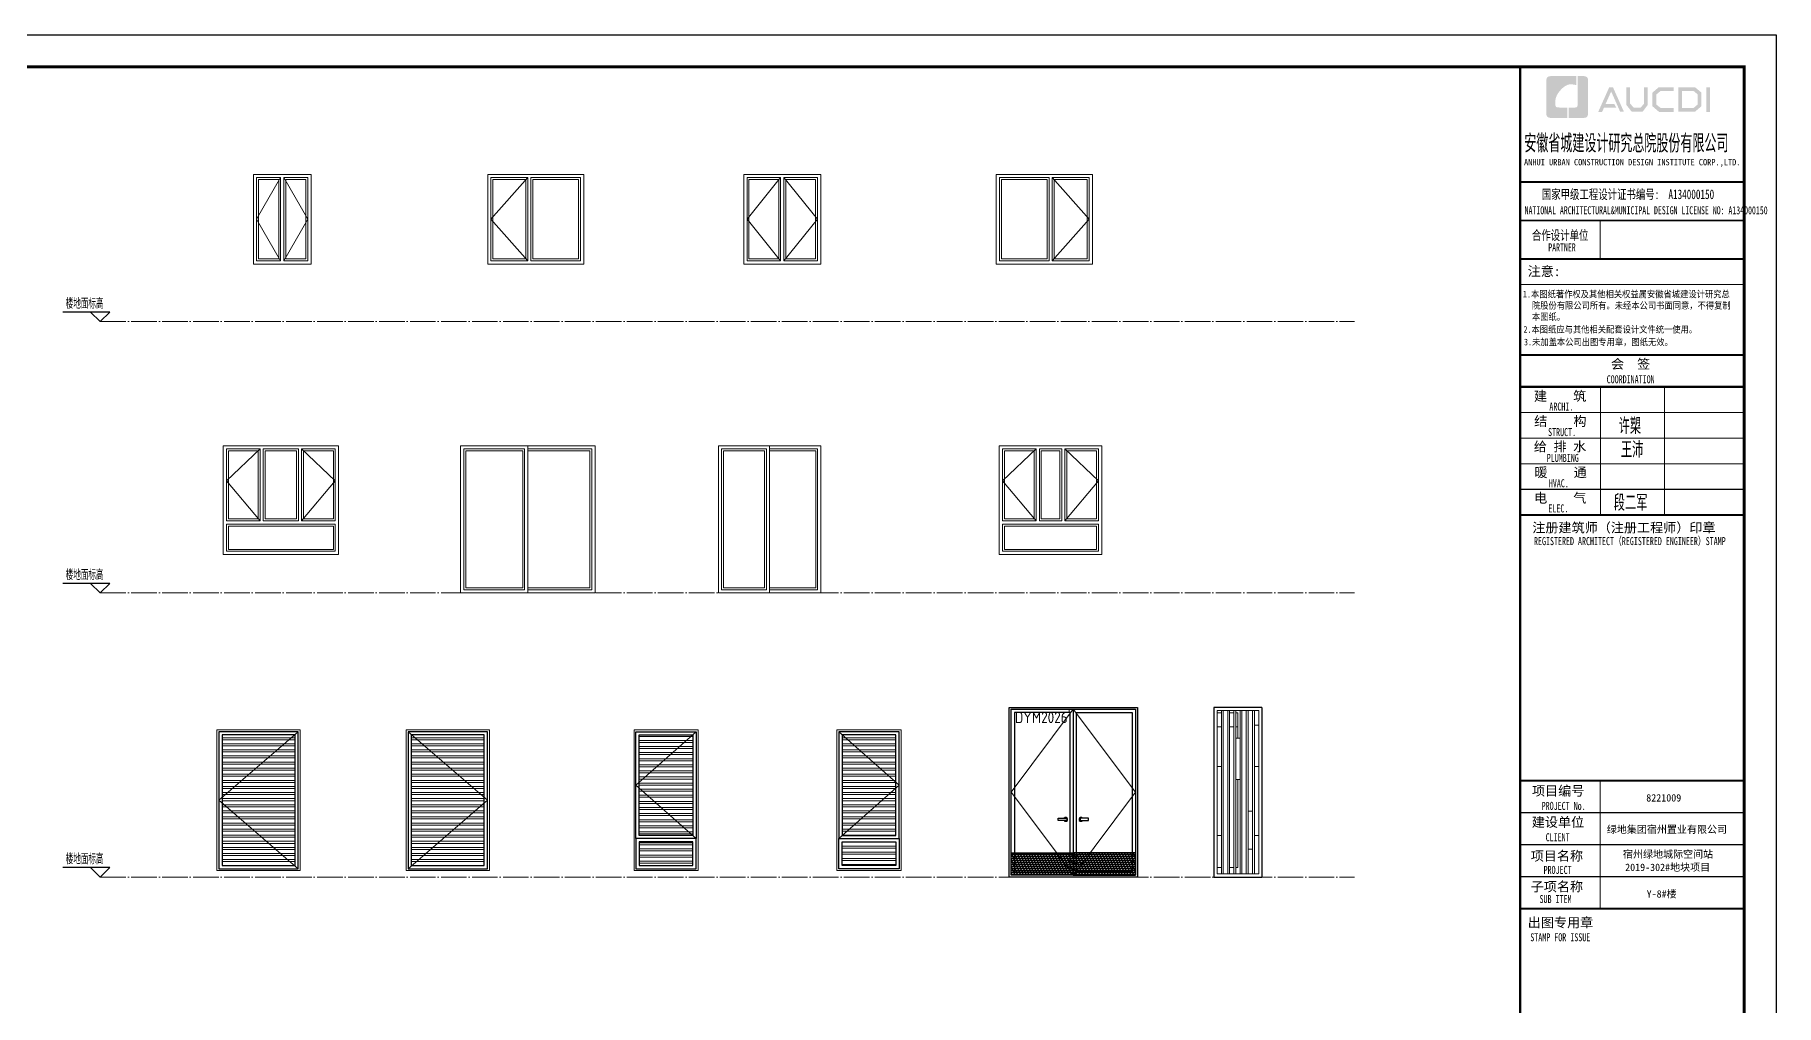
# Model space of a CAD drawing. Extents: x -518115 to 790560, y -210384 to 1628073.
# Drawn here: x 421165 to 448364, y 811416 to 826574 of the extents above; entities that cross this region are included whole.
import ezdxf

# ---------------------------------------------------------------- set-up
doc = ezdxf.new("R2010")
doc.units = 0
doc.header["$LTSCALE"] = 1000
doc.header["$MEASUREMENT"] = 0
doc.linetypes.add('DOTE', pattern=[2.42, 2, -0.2, 0.02, -0.2])
for name, color, linetype, lineweight in [('A-PL-门', 64, 'Continuous', 25), ('DOTE', 19, 'DOTE', 9), ('WINDOW', 144, 'Continuous', 15), ('图签', 147, 'Continuous', 18), ('立面-普通轮廓', 7, 'Continuous', 18), ('立面-窗', 129, 'Continuous', 30), ('立面-窗开启线', 250, 'Continuous', 13)]:
    doc.layers.add(name, color=color, linetype=linetype, lineweight=lineweight)
for name, color, linetype in [('DIM_ELEV', 3, 'Continuous'), ('图框', 140, 'Continuous'), ('图签文字', 147, 'Continuous')]:
    doc.layers.add(name, color=color, linetype=linetype)
doc.layers.add('yichutu', color=7, linetype='Continuous', true_color=0xffffff, plot=False)
doc.layers.add('不打印-标记', color=10, linetype='Continuous', lineweight=9, plot=False)
doc.styles.add('_TCH_DIM', font='SIMPLEX.shx', dxfattribs={"width": 0.7, "bigfont": 'GBCBIG.shx'})
doc.styles.add('HT', font='')
doc.styles.get("Standard").update_dxf_attribs({"font": 'gbenor.shx', "bigfont": 'gbcbig.shx'})
doc.styles.add('宋体', font='', dxfattribs={"height": 50})
doc.styles.add('建筑图签-1', font='', dxfattribs={"width": 0.7})
doc.styles.add('建筑图签-2', font='TXT.shx', dxfattribs={"width": 0.5, "bigfont": 'HZTXT.shx'})
doc.styles.get('HT').set_extended_font_data('SimHei')
doc.styles.get('宋体').set_extended_font_data('SimSun')
doc.styles.get('建筑图签-1').set_extended_font_data('SimHei')
pattern_1 = [(0, (-233966.373, -10130.59), (0, 31.25), []), (45, (-233966.373, -10130.59), (-22.0970869, 22.0970869), [])]

# ---------------------------------------------------------------- blocks, each defined once
blk = doc.blocks.new('院标1')
h = blk.add_hatch(color=150)
h.dxf.hatch_style = 1
h.set_gradient(color1=(33, 113, 253), color2=(33, 113, 253), tint=1, name='INVCURVED')
edge = h.paths.add_edge_path()
edge.add_spline(control_points=[(116373, 648379), (116379, 648379), (116382, 648379), (116391, 648379), (116391, 648379), (116391, 648379), (116616, 648379), (116616, 648379), (116616, 648379), (116616, 648379), (116616, 648054), (116616, 648054), (116616, 648054), (116616, 648054), (116108, 648054), (116108, 648054), (116108, 648054), (116028, 648054), (115963, 648111), (115963, 648199), (115963, 648199), (115963, 648199), (115963, 649215), (115963, 649215), (115963, 649215), (115963, 649295), (116018, 649360), (116108, 649360), (116108, 649360), (116108, 649360), (116897, 649360), (116897, 649360), (116897, 649360), (116897, 649360), (116897, 649080), (116897, 649080), (116897, 649080), (116897, 649080), (116566, 649140), (116356, 648859), (116356, 648859), (116245, 648719), (116240, 648545), (116247, 648466), (116247, 648466), (116254, 648386), (116247, 648466), (116247, 648466), (116247, 648466), (116247, 648466), (116258, 648374), (116373, 648379)], knot_values=[0, 0, 0, 0, 0.071429, 0.071429, 0.071429, 0.107143, 0.142857, 0.142857, 0.142857, 0.178571, 0.214286, 0.214286, 0.214286, 0.25, 0.285714, 0.285714, 0.285714, 0.321429, 0.357143, 0.357143, 0.357143, 0.392857, 0.428571, 0.428571, 0.428571, 0.464286, 0.5, 0.5, 0.5, 0.535714, 0.571429, 0.571429, 0.571429, 0.607143, 0.642857, 0.642857, 0.642857, 0.678571, 0.714286, 0.714286, 0.714286, 0.75, 0.785714, 0.785714, 0.785714, 0.821429, 0.857143, 0.857143, 0.857143, 0.928571, 1, 1, 1, 1], degree=3, periodic=0)
h = blk.add_hatch(color=150)
h.dxf.hatch_style = 1
h.set_gradient(color1=(33, 113, 253), color2=(33, 113, 253), tint=1, name='INVCURVED')
edge = h.paths.add_edge_path()
edge.add_spline(control_points=[(117268, 649215), (117268, 649215), (117268, 648199), (117268, 648199), (117268, 648199), (117268, 648114), (117212, 648054), (117123, 648054), (117123, 648054), (117123, 648054), (116663, 648054), (116663, 648054), (116663, 648054), (116663, 648054), (116663, 648379), (116663, 648379), (116663, 648379), (116663, 648379), (116865, 648379), (116865, 648379), (116865, 648379), (116907, 648379), (116941, 648413), (116941, 648455), (116941, 648455), (116941, 648455), (116941, 649360), (116941, 649360), (116941, 649360), (116941, 649360), (117123, 649360), (117123, 649360), (117123, 649360), (117204, 649360), (117268, 649306), (117268, 649215)], knot_values=[0, 0, 0, 0, 0.1, 0.1, 0.1, 0.15, 0.2, 0.2, 0.2, 0.25, 0.3, 0.3, 0.3, 0.35, 0.4, 0.4, 0.4, 0.45, 0.5, 0.5, 0.5, 0.55, 0.6, 0.6, 0.6, 0.65, 0.7, 0.7, 0.7, 0.75, 0.8, 0.8, 0.8, 0.9, 1, 1, 1, 1], degree=3, periodic=0)
blk = doc.blocks.new('A$C549D2611')
at = {"layer": '图框'}
h = blk.add_hatch(color=256, dxfattribs=at)
h.paths.add_polyline_path([(40957, -821), (41019, -821), (41019, -1206), (40957, -1206)])
h.paths.add_polyline_path([(40580, -879), (40580, -1142), (40761, -1142), (40823, -1089), (40823, -929), (40762, -879)], flags=16)
h.paths.add_polyline_path([(40521, -820), (40521, -1201), (40782, -1201), (40882, -1116), (40882, -902), (40784, -820)])
h.paths.add_polyline_path([(40450, -818), (40450, -876), (40246, -876), (40180, -931), (40180, -1091), (40246, -1142), (40451, -1142), (40451, -1203), (40219, -1203), (40118, -1116), (40118, -902), (40217, -818)])
h.paths.add_polyline_path([(39708, -819), (39769, -819), (39769, -1074), (39826, -1140), (39931, -1140), (39988, -1074), (39988, -819), (40045, -819), (40045, -1093), (39963, -1202), (39794, -1202), (39708, -1092)])
h.paths.add_polyline_path([(39442, -820), (39501, -820), (39672, -1202), (39614, -1202), (39473, -885), (39386, -1079), (39522, -1079), (39552, -1137), (39361, -1137), (39332, -1203), (39271, -1203)])
for p, q in [((38052, -2300), (41552, -2300)), ((38052, -2300), (41552, -2300)), ((38052, -2900), (41552, -2900))]:
    blk.add_line(p, q, dxfattribs=at)
blk.add_lwpolyline([(0, 0), (42050, 0), (42050, -29700), (0, -29700)], close=True, dxfattribs=at)
blk.add_lwpolyline([(0, 0), (42050, 0), (42050, -29700), (0, -29700)], close=True, dxfattribs=at)
at = {"layer": '图框', "const_width": 50}
blk.add_lwpolyline([(41550, -29200), (41550, -500), (1250, -500), (1250, -29200)], close=True, dxfattribs=at)
at = {"layer": '图框'}
for points, const_width in [([(38052, -29200), (38052, -500)], 35), ([(38052, -2300), (41552, -2300)], 30), ([(38052, -2900), (41552, -2900)], 30), ([(38052, -2900), (41552, -2900)], 30), ([(39302, -2900), (39302, -3500)], 17.5), ([(38052, -3500), (41552, -3500)], 30), ([(38052, -3500), (41552, -3500)], 30), ([(38052, -3900), (41552, -3900)], 17.5), ([(38057, -5000), (41557, -5000)], 30), ([(38057, -5500), (41557, -5500)], 35), ([(38057, -5500), (41557, -5500)], 35), ([(39307, -5500), (39307, -7500)], 17.5), ([(40307, -5500), (40307, -7500)], 17.5), ([(38057, -5900), (41557, -5900)], 17.5), ([(38057, -6300), (41557, -6300)], 17.5), ([(38057, -6700), (41557, -6700)], 17.5), ([(38057, -7100), (41557, -7100)], 17.5), ([(38057, -7500), (41557, -7500)], 35), ([(38052, -11650), (41552, -11650)], 35), ([(38052, -11650), (41552, -11650)], 35), ([(39302, -13650), (39302, -11650)], 17.5), ([(38052, -12150), (41552, -12150)], 17.5), ([(38052, -12650), (41552, -12650)], 17.5), ([(38052, -13150), (41552, -13150)], 17.5), ([(41552, -13650), (38052, -13650)], 35)]:
    blk.add_lwpolyline(points, dxfattribs=dict(at, const_width=const_width))
at = {"xscale": 0.5, "yscale": 0.5, "zscale": 0.5}
blk.add_blockref('院标1', (-19522, -325325), dxfattribs=at)
at = {"layer": '图框'}
for s, height, style, width, p in [('ANHUI URBAN CONSTRUCTION DESIGN INSTITUTE CORP.,LTD.', 100, '建筑图签-1', 0.91, (38112, -2039)), ('NATIONAL ARCHITECTURAL&MUNICIPAL DESIGN LICENSE NO: A134000150', 125, '建筑图签-1', 0.6, (38121, -2803)), ('PARTNER', 125, '建筑图签-1', 0.6, (38490, -3383)), ('1.本图纸著作权及其他相关权益属安徽省城建设计研究总', 105, 'HT', 0.88, (38095, -4103)), ('本图纸。', 105, 'HT', 0.88, (38235, -4456)), ('院股份有限公司所有。未经本公司书面同意，不得复制', 105, 'HT', 0.88, (38235, -4280)), (' 2.本图纸应与其他相关配套设计文件统一使用。 ', 105, 'HT', 0.88, (38040, -4654)), ('3.未加盖本公司出图专用章，图纸无效。', 105, 'HT', 0.88, (38111, -4851)), ('COORDINATION', 125, '建筑图签-1', 0.7, (39402, -5443)), ('ARCHI.', 125, '建筑图签-1', 0.7, (38507, -5869)), ('STRUCT.', 125, '建筑图签-1', 0.7, (38487, -6268)), ('PLUMBING', 125, '建筑图签-1', 0.7, (38467, -6671)), ('HVAC.', 125, '建筑图签-1', 0.7, (38499, -7067)), ('ELEC.', 125, '建筑图签-1', 0.7, (38492, -7460)), ('REGISTERED ARCHITECT（REGISTERED ENGINEER）STAMP', 125, '建筑图签-1', 0.7, (38267, -7971)), ('PROJECT No.', 125, '建筑图签-1', 0.7, (38387, -12107, -899)), ('CLIENT', 125, '建筑图签-1', 0.7, (38449, -12597)), ('PROJECT', 125, '建筑图签-1', 0.7, (38417, -13107)), ('SUB ITEM', 125, '建筑图签-1', 0.7, (38354, -13562)), ('STAMP FOR ISSUE', 125, '建筑图签-1', 0.7, (38209, -14159))]:
    blk.add_text(s, height=height, dxfattribs=dict(at, style=style, width=width)).set_placement(p)
at = {"layer": '图签', "color": 2, "style": '宋体'}
for s, height, p in [('8221009', 114.7, (40021, -11976)), ('绿地集团宿州置业有限公司', 114.67, (39405, -12469)), ('宿州绿地城际空间站', 114.7, (39657, -12856)), ('2019-302#地块项目', 114.67, (39691, -13061)), ('Y-8#楼', 114.7, (40027, -13476))]:
    blk.add_text(s, height=height, dxfattribs=at).set_placement(p)
at = {"layer": '图签文字', "color": 7, "style": '建筑图签-1'}
for s, height, width, p in [('安徽省城建设计研究总院股份有限公司', 250, 0.55, (38116, -1811)), ('国家甲级工程设计证书编号:  A134000150', 150, 0.7, (38389, -2566)), ('合作设计单位', 150, 0.7, (38235, -3205))]:
    blk.add_text(s, height=height, dxfattribs=dict(at, width=width)).set_placement(p)
for s, p in [('注意:', (38168, -3768)), ('会  签', (39470, -5216)), ('建    筑', (38267, -5717)), ('结    构', (38270, -6110)), ('给 排 水', (38265, -6507)), ('暖    通', (38274, -6909)), ('电    气', (38269, -7309)), ('注册建筑师（注册工程师）印章', (38240, -7773)), ('项目编号', (38236, -11884)), ('建设单位', (38233, -12372)), ('项目名称', (38216, -12901)), ('子项名称', (38216, -13380)), ('出图专用章', (38170, -13941))]:
    blk.add_text(s, height=150, dxfattribs=at).set_placement(p)
at = {"layer": '图签文字', "color": 1, "style": '建筑图签-2', "width": 0.7}
for s, p in [('许槊', (39590, -6236)), ('王沛', (39625, -6606)), ('段二军', (39513, -7434))]:
    blk.add_text(s, height=250, dxfattribs=at).set_placement(p)
blk = doc.blocks.new('yct-841-594-84100-59399.9999999999-100-1000.0')
at = {"layer": 'yichutu', "color": 7, "true_color": 0xffffff}
blk.add_lwpolyline([(0, 0), (0, 59400), (84100, 59400), (84100, 0)], close=True, dxfattribs=at)

msp = doc.modelspace()

# ---------------------------------------------------------------- hatches: boundary and pattern name
at = {"true_color": 0x642165}
h = msp.add_hatch(dxfattribs=at)
h.set_pattern_fill('木板', color=219, scale=25, style=0)
h.set_pattern_definition(pattern_1)
h.paths.add_polyline_path([(436415.9, 813447.6), (437386.4, 813447.5), (437386.4, 813797.5), (436415.9, 813797.6)])
h = msp.add_hatch(dxfattribs=at)
h.set_pattern_fill('木板', color=219, scale=25, style=0)
h.set_pattern_definition(pattern_1)
h.paths.add_polyline_path([(438355.9, 813447.6), (437385.4, 813447.5), (437385.4, 813797.5), (438355.9, 813797.6)])
at = {"layer": '立面-窗开启线', "ltscale": 0.5, "true_color": 0x88471b}
h = msp.add_hatch(dxfattribs=at)
h.set_pattern_fill('ANSI32', color=36, scale=20, angle=135)
h.set_pattern_definition([(180, (424010.41, 813467.47), (-7e-15, -95.25), []), (180, (423978.66, 813499.22), (-7e-15, -95.25), [])])
edge = h.paths.add_edge_path()
edge.add_line((425230.4, 815676.5), (425230.4, 813597.5))
edge.add_line((425230.4, 813597.5), (424090.4, 813597.5))
edge.add_line((424090.4, 813603.5), (424090.4, 815637.5))
edge.add_line((424090.4, 815637.5), (425230.4, 815637.5))
h = msp.add_hatch(dxfattribs=at)
h.set_pattern_fill('ANSI32', color=36, scale=20, angle=135)
h.set_pattern_definition([(180, (426965.47, 813467.47), (-7e-15, -95.25), []), (180, (426933.72, 813499.22), (-7e-15, -95.25), [])])
edge = h.paths.add_edge_path()
edge.add_line((428185.5, 815676.5), (428185.5, 813597.5))
edge.add_line((428185.5, 813597.5), (427045.5, 813597.5))
edge.add_line((427045.5, 813603.5), (427045.5, 815637.5))
edge.add_line((427045.5, 815637.5), (428185.5, 815637.5))
h = msp.add_hatch(dxfattribs=at)
h.set_pattern_fill('ANSI32', color=36, scale=20, angle=135)
h.set_pattern_definition([(180, (-179286.19, 804185.47), (-7e-15, -95.25), []), (180, (-179317.94, 804217.22), (-7e-15, -95.25), [])])
edge = h.paths.add_edge_path()
edge.add_line((430604.3, 815637.5), (430604.3, 814067.5))
edge.add_line((430604.3, 814067.5), (431444.3, 814067.5))
edge.add_line((431444.3, 814068), (431444.3, 815637.5))
edge.add_line((431444.3, 815637.5), (430604.3, 815637.5))
h = msp.add_hatch(dxfattribs=at)
h.set_pattern_fill('ANSI32', color=36, scale=20, angle=135)
h.set_pattern_definition([(180, (433694.54, 813467.47), (-7e-15, -95.25), []), (180, (433662.79, 813499.22), (-7e-15, -95.25), [])])
edge = h.paths.add_edge_path()
edge.add_line((434614.5, 815637.5), (434614.5, 814067.5))
edge.add_line((434614.5, 814067.5), (433774.5, 814067.5))
edge.add_line((433774.5, 814068), (433774.5, 815637.5))
edge.add_line((433774.5, 815637.5), (434614.5, 815637.5))
h = msp.add_hatch(dxfattribs=at)
h.set_pattern_fill('ANSI32', color=36, scale=20, angle=135)
h.set_pattern_definition([(180, (-179286.19, 802490.47), (-7e-15, -95.25), []), (180, (-179317.94, 802522.22), (-7e-15, -95.25), [])])
edge = h.paths.add_edge_path()
edge.add_line((430604.3, 813967.5), (430604.3, 813597.5))
edge.add_line((430604.3, 813597.5), (431444.3, 813597.5))
edge.add_line((431444.3, 813599.5), (431444.3, 813967.5))
edge.add_line((431444.3, 813967.5), (430604.3, 813967.5))
h = msp.add_hatch(dxfattribs=at)
h.set_pattern_fill('ANSI32', color=36, scale=20, angle=135)
h.set_pattern_definition([(180, (433694.54, 811772.47), (-7e-15, -95.25), []), (180, (433662.79, 811804.22), (-7e-15, -95.25), [])])
edge = h.paths.add_edge_path()
edge.add_line((434614.5, 813967.5), (434614.5, 813597.5))
edge.add_line((434614.5, 813597.5), (433774.5, 813597.5))
edge.add_line((433774.5, 813599.5), (433774.5, 813967.5))
edge.add_line((433774.5, 813967.5), (434614.5, 813967.5))

# ---------------------------------------------------------------- linework, layer by layer
at = {"color": 219, "true_color": 0x642165}
for points in [[(437148.7, 814336.4), (437282.2, 814336.4), (437282.2, 814298.4), (437148.7, 814298.4)], [(437624.1, 814336.4), (437490.6, 814336.4), (437490.6, 814298.4), (437624.1, 814298.4)]]:
    msp.add_lwpolyline(points, close=True, dxfattribs=at)
at = {"color": 217, "true_color": 0x93278f}
for points in [[(436415.9, 813797.6), (437386.4, 813797.5), (437386.4, 813447.5), (436415.9, 813447.6)], [(438355.9, 813797.6), (437385.4, 813797.5), (437385.4, 813447.5), (438355.9, 813447.6)]]:
    msp.add_lwpolyline(points, close=True, dxfattribs=at)
at = {"color": 219, "true_color": 0x642165}
for centre, radius, start, end in [((437267.3, 814318), 30.4, 221.46397, 144.11782), ((437262.4, 814317.7), 28.1, 250.54022, 117.68792), ((437505.5, 814318), 30.4, 35.88218, 318.53603), ((437510.4, 814317.7), 28.1, 62.31208, 289.45978)]:
    msp.add_arc(centre, radius, start, end, dxfattribs=at)
at = {"layer": 'A-PL-门', "color": 0}
for p, q in [((439581.8, 816067), (439581.8, 813417.5)), ((440331.8, 816067), (439581.8, 816067)), ((440331.8, 816067), (440331.8, 813417.5)), ((439581.8, 813417.5), (440331.8, 813417.5))]:
    msp.add_line(p, q, dxfattribs=at)
msp.add_lwpolyline([(436385.9, 816067.5), (438385.9, 816067.5), (438385.9, 813417.5), (436385.9, 813417.5)], close=True, dxfattribs=at)
at = {"layer": 'DIM_ELEV'}
for p, q in [((422336.1, 822243.7), (421601.5, 822243.7)), ((422186.1, 822093.7), (422036.1, 822243.7)), ((422186.1, 822093.7), (422336.1, 822243.7)), ((422336.1, 818005.6), (421601.5, 818005.6)), ((422186.1, 817855.6), (422036.1, 818005.6)), ((422186.1, 817855.6), (422336.1, 818005.6)), ((422336.1, 813567.5), (421601.5, 813567.5)), ((422336.1, 813567.5), (421601.5, 813567.5)), ((422186.1, 813417.5), (422036.1, 813567.5)), ((422186.1, 813417.5), (422036.1, 813567.5)), ((422186.1, 813417.5), (422336.1, 813567.5)), ((422186.1, 813417.5), (422336.1, 813567.5))]:
    msp.add_line(p, q, dxfattribs=at)
at = {"layer": 'DOTE', "ltscale": 0.2}
for p, q in [((422186.1, 822093.7), (441778.4, 822093.7)), ((422186.1, 817855.6), (441778.4, 817855.6)), ((422186.1, 813417.5), (441778.4, 813417.5)), ((422186.1, 813417.5), (441778.4, 813417.5))]:
    msp.add_line(p, q, dxfattribs=at)
at = {"layer": 'WINDOW'}
for p, q in [((428865.1, 820155.6), (428865.1, 817855.6)), ((432642.1, 820155.6), (432642.1, 817855.6))]:
    msp.add_line(p, q, dxfattribs=at)
for points in [[(424630.1, 824343.7), (425005.1, 824343.7), (425005.1, 823043.7), (424630.1, 823043.7)], [(425430.1, 824343.7), (425055.1, 824343.7), (425055.1, 823043.7), (425430.1, 823043.7)], [(428289.7, 824343.7), (428864.7, 824343.7), (428864.7, 823043.7), (428289.7, 823043.7)], [(429689.7, 824343.7), (428914.7, 824343.7), (428914.7, 823043.7), (429689.7, 823043.7)], [(432289.8, 824343.7), (432814.8, 824343.7), (432814.8, 823043.7), (432289.8, 823043.7)], [(433389.8, 824343.7), (432864.8, 824343.7), (432864.8, 823043.7), (433389.8, 823043.7)], [(436233, 824343.7), (437008, 824343.7), (437008, 823043.7), (436233, 823043.7)], [(437633, 824343.7), (437058, 824343.7), (437058, 823043.7), (437633, 823043.7)], [(424158.2, 820105.6), (424683.2, 820105.6), (424683.2, 818980.6), (424158.2, 818980.6)], [(424733.2, 820105.6), (425283.2, 820105.6), (425283.2, 818980.6), (424733.2, 818980.6)], [(425858.2, 820105.6), (425333.2, 820105.6), (425333.2, 818980.6), (425858.2, 818980.6)], [(427865.1, 820105.6), (428815.1, 820105.6), (428815.1, 817905.6), (427865.1, 817905.6)], [(429865.1, 820105.6), (428865.1, 820105.6), (428865.1, 817905.6), (429865.1, 817905.6)], [(431892.1, 820105.6), (432592.1, 820105.6), (432592.1, 817905.6), (431892.1, 817905.6)], [(433392.1, 820105.6), (432642.1, 820105.6), (432642.1, 817905.6), (433392.1, 817905.6)], [(436280.3, 820105.6), (436805.3, 820105.6), (436805.3, 818980.6), (436280.3, 818980.6)], [(437205.3, 820105.6), (436855.3, 820105.6), (436855.3, 818980.6), (437205.3, 818980.6)], [(437780.3, 820105.6), (437255.3, 820105.6), (437255.3, 818980.6), (437780.3, 818980.6)], [(424158.2, 818930.6), (425858.2, 818930.6), (425858.2, 818505.6), (424158.2, 818505.6)], [(436280.3, 818930.6), (437780.3, 818930.6), (437780.3, 818505.6), (436280.3, 818505.6)]]:
    msp.add_lwpolyline(points, close=True, dxfattribs=at)
at = {"layer": 'WINDOW', "color": 250}
for points in [[(424660.1, 824313.7), (424975.1, 824313.7), (424975.1, 823073.7), (424660.1, 823073.7)], [(425400.1, 824313.7), (425085.1, 824313.7), (425085.1, 823073.7), (425400.1, 823073.7)], [(428319.7, 824313.7), (428834.7, 824313.7), (428834.7, 823073.7), (428319.7, 823073.7)], [(429659.7, 824313.7), (428944.7, 824313.7), (428944.7, 823073.7), (429659.7, 823073.7)], [(432319.8, 824313.7), (432784.8, 824313.7), (432784.8, 823073.7), (432319.8, 823073.7)], [(433359.8, 824313.7), (432894.8, 824313.7), (432894.8, 823073.7), (433359.8, 823073.7)], [(436263, 824313.7), (436978, 824313.7), (436978, 823073.7), (436263, 823073.7)], [(437603, 824313.7), (437088, 824313.7), (437088, 823073.7), (437603, 823073.7)], [(424188.2, 820075.6), (424653.2, 820075.6), (424653.2, 819010.6), (424188.2, 819010.6)], [(424763.2, 820075.6), (425253.2, 820075.6), (425253.2, 819010.6), (424763.2, 819010.6)], [(425828.2, 820075.6), (425363.2, 820075.6), (425363.2, 819010.6), (425828.2, 819010.6)], [(427895.1, 820075.6), (428785.1, 820075.6), (428785.1, 817935.6), (427895.1, 817935.6)], [(431922.1, 820075.6), (432562.1, 820075.6), (432562.1, 817935.6), (431922.1, 817935.6)], [(436310.3, 820075.6), (436775.3, 820075.6), (436775.3, 819010.6), (436310.3, 819010.6)], [(437175.3, 820075.6), (436885.3, 820075.6), (436885.3, 819010.6), (437175.3, 819010.6)], [(437750.3, 820075.6), (437285.3, 820075.6), (437285.3, 819010.6), (437750.3, 819010.6)], [(424188.2, 818900.6), (425828.2, 818900.6), (425828.2, 818535.6), (424188.2, 818535.6)], [(436310.3, 818900.6), (437750.3, 818900.6), (437750.3, 818535.6), (436310.3, 818535.6)]]:
    msp.add_lwpolyline(points, close=True, dxfattribs=at)
for points in [[(428865.1, 817935.6), (429835.1, 817935.6), (429835.1, 820075.6), (428865.1, 820075.6)], [(432642.1, 817935.6), (433362.1, 817935.6), (433362.1, 820075.6), (432642.1, 820075.6)]]:
    msp.add_lwpolyline(points, dxfattribs=at)
at = {"layer": '立面-普通轮廓'}
for points in [[(424580.1, 824393.7), (425480.1, 824393.7), (425480.1, 822993.7), (424580.1, 822993.7)], [(429739.7, 824393.7), (428239.7, 824393.7), (428239.7, 822993.7), (429739.7, 822993.7)], [(433439.8, 824393.7), (432239.8, 824393.7), (432239.8, 822993.7), (433439.8, 822993.7)], [(436183, 824393.7), (437683, 824393.7), (437683, 822993.7), (436183, 822993.7)], [(424108.2, 820155.6), (425908.2, 820155.6), (425908.2, 818455.6), (424108.2, 818455.6)], [(427815.1, 820155.6), (429915.1, 820155.6), (429915.1, 817855.6), (427815.1, 817855.6)], [(431842.1, 820155.6), (433442.1, 820155.6), (433442.1, 817855.6), (431842.1, 817855.6)], [(436230.3, 820155.6), (437830.3, 820155.6), (437830.3, 818455.6), (436230.3, 818455.6)], [(424010.4, 813517.5), (425310.4, 813517.5), (425310.4, 815717.5), (424010.4, 815717.5)], [(426965.5, 813517.5), (428265.5, 813517.5), (428265.5, 815717.5), (426965.5, 815717.5)], [(431524.3, 813517.5), (430524.3, 813517.5), (430524.3, 815717.5), (431524.3, 815717.5)], [(433694.5, 813517.5), (434694.5, 813517.5), (434694.5, 815717.5), (433694.5, 815717.5)]]:
    msp.add_lwpolyline(points, close=True, dxfattribs=at)
at = {"layer": '立面-窗'}
msp.add_line((437385.9, 816037.5), (437385.9, 813447.5), dxfattribs=at)
for points in [[(436415.9, 816037.5), (438355.9, 816037.5), (438355.9, 813447.5), (436415.9, 813447.5)], [(436465.9, 813497.5), (437335.9, 813497.5), (437335.9, 815987.5), (436465.9, 815987.5)], [(438305.9, 813497.5), (437435.9, 813497.5), (437435.9, 815987.5), (438305.9, 815987.5)], [(424040.4, 813547.5), (425280.4, 813547.5), (425280.4, 815687.5), (424040.4, 815687.5)], [(424090.4, 813597.5), (425230.4, 813597.5), (425230.4, 815637.5), (424090.4, 815637.5)], [(426995.5, 813547.5), (428235.5, 813547.5), (428235.5, 815687.5), (426995.5, 815687.5)], [(427045.5, 813597.5), (428185.5, 813597.5), (428185.5, 815637.5), (427045.5, 815637.5)], [(431494.3, 814017.5), (430554.3, 814017.5), (430554.3, 815687.5), (431494.3, 815687.5)], [(431444.3, 814067.5), (430604.3, 814067.5), (430604.3, 815637.5), (431444.3, 815637.5)], [(433724.5, 814017.5), (434664.5, 814017.5), (434664.5, 815687.5), (433724.5, 815687.5)], [(433774.5, 814067.5), (434614.5, 814067.5), (434614.5, 815637.5), (433774.5, 815637.5)], [(431494.3, 814017.5), (430554.3, 814017.5), (430554.3, 813547.5), (431494.3, 813547.5)], [(431444.3, 813967.5), (430604.3, 813967.5), (430604.3, 813597.5), (431444.3, 813597.5)], [(433724.5, 814017.5), (434664.5, 814017.5), (434664.5, 813547.5), (433724.5, 813547.5)], [(433774.5, 813967.5), (434614.5, 813967.5), (434614.5, 813597.5), (433774.5, 813597.5)]]:
    msp.add_lwpolyline(points, close=True, dxfattribs=at)
at = {"layer": '立面-窗开启线', "color": 36, "ltscale": 0.5, "true_color": 0x88471b}
for p, q in [((440285.1, 816017), (439632.6, 816017)), ((439632.6, 813466), (439632.6, 816017)), ((439632.6, 815983), (439699.6, 815983)), ((439699.6, 816017), (439699.6, 813466)), ((439728.9, 813466), (439728.9, 816017)), ((439797.2, 816017), (439797.2, 813466)), ((439826.5, 813466), (439826.5, 816017)), ((439826.5, 815983), (439892.6, 815983)), ((439892.6, 816017), (439892.6, 813466)), ((439921.8, 813466), (439921.8, 816017)), ((439921.8, 815983), (439953.3, 815983)), ((439953.3, 815983), (439953.3, 815587.8)), ((439990.2, 816017), (439990.2, 813466)), ((440019.4, 813466), (440019.4, 816017)), ((440087.8, 816017), (440087.8, 813466)), ((440117, 813466), (440117, 816017)), ((440185.3, 816017), (440185.3, 813466)), ((440214.6, 813466), (440214.6, 816017)), ((440285.1, 813466), (440285.1, 816017)), ((439699.6, 815766.5), (439632.6, 815766.5)), ((439892.6, 815766.5), (439826.5, 815766.5)), ((439953.3, 815766.5), (439921.8, 815766.5)), ((440214.6, 815788.8), (440285.1, 815788.8)), ((439921.8, 815587.8), (439990.2, 815587.8)), ((439699.6, 815144), (439632.6, 815144)), ((439990.2, 814943), (439921.8, 814943)), ((439953.3, 814943), (439953.3, 813568)), ((440285.1, 815144), (440214.6, 815144)), ((440117, 814449), (440185.3, 814449)), ((439699.6, 814064.5), (439632.6, 814064.5)), ((440285.1, 814064.5), (440214.6, 814064.5)), ((440185.3, 813854.3), (440117, 813854.3)), ((439699.6, 813568), (439632.6, 813568)), ((439892.6, 813568), (439826.5, 813568)), ((439953.3, 813568), (439921.8, 813568)), ((440331.8, 813417.5), (439581.8, 813417.5)), ((439632.6, 813466), (440285.1, 813466)), ((440103.3, 813416.9), (440103.3, 813417.5)), ((440318.6, 813417.5), (440318.6, 813416.9))]:
    msp.add_line(p, q, dxfattribs=at)
at = {"layer": '立面-窗开启线', "color": 4, "ltscale": 0.5}
for points in [[(425005.1, 824343.7), (424630.1, 823693.7), (425005.1, 823043.7)], [(425055.1, 824343.7), (425430.1, 823693.7), (425055.1, 823043.7)], [(428864.7, 824343.7), (428289.7, 823693.7), (428864.7, 823043.7)], [(432814.8, 824343.7), (432289.8, 823693.7), (432814.8, 823043.7)], [(432864.8, 824343.7), (433389.8, 823693.7), (432864.8, 823043.7)], [(437058, 824343.7), (437633, 823693.7), (437058, 823043.7)], [(424683.2, 820105.6), (424158.2, 819605.6), (424683.2, 818980.6)], [(425333.2, 820105.6), (425858.2, 819605.6), (425333.2, 818980.6)], [(436805.3, 820105.6), (436280.3, 819605.6), (436805.3, 818980.6)], [(437255.3, 820105.6), (437780.3, 819605.6), (437255.3, 818980.6)], [(425280.4, 815687.5), (424040.4, 814617.5), (425280.4, 813547.5)], [(426995.5, 815687.5), (428235.5, 814617.5), (426995.5, 813547.5)], [(431494.3, 815687.5), (430554.3, 814852.5), (431494.3, 814017.5)], [(433724.5, 815687.5), (434664.5, 814852.5), (433724.5, 814017.5)]]:
    msp.add_lwpolyline(points, dxfattribs=at)
at = {"layer": '立面-窗开启线', "ltscale": 0.5}
for points in [[(437385.9, 816037.5), (436415.9, 814742.5), (437386.3, 813447.5)], [(437385.9, 816037.5), (438355.9, 814742.5), (437386.3, 813447.5)]]:
    msp.add_lwpolyline(points, dxfattribs=at)

# ---------------------------------------------------------------- block references
msp.add_blockref('A$C549D2611', (406314.1, 826573.7))
at = {"layer": 'yichutu', "xscale": 0.5, "yscale": 0.5, "zscale": 0.5}
msp.add_blockref('yct-841-594-84100-59399.9999999999-100-1000.0', (406314.1, 796873.7), dxfattribs=at)

# ---------------------------------------------------------------- texts
at = {"layer": 'DIM_ELEV', "color": 7, "style": '_TCH_DIM', "width": 0.7}
for p in [(421647.5, 822293.7), (421647.5, 818055.6), (421647.5, 813617.5), (421647.5, 813617.5)]:
    msp.add_text('楼地面标高', height=168.79, dxfattribs=at).set_placement(p)
at = {"layer": '不打印-标记', "color": 1}
msp.add_text("DYM2026'", height=175, dxfattribs=at).set_placement((436475.4, 815822.6))

doc.saveas('drawing.dxf')
